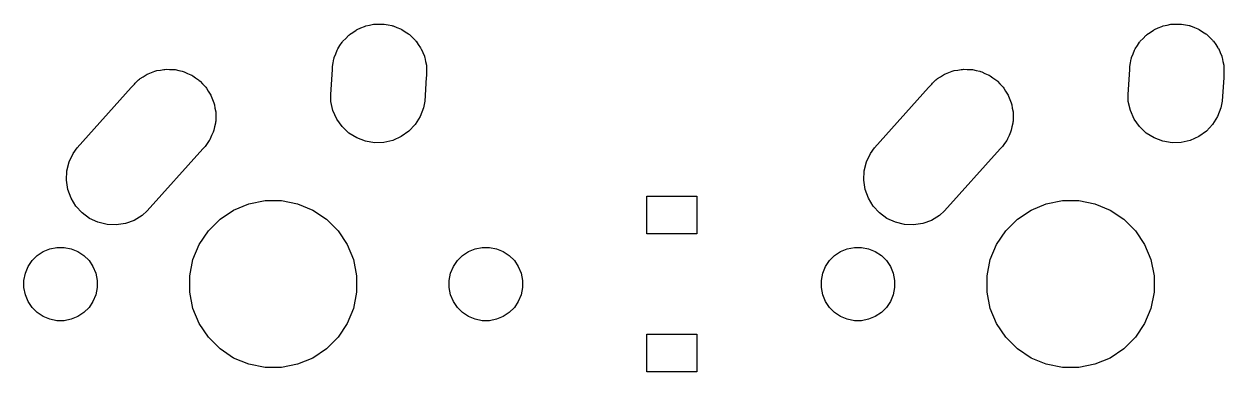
# Model space of a CAD drawing. Extents: x -26.1 to -7.5, y -7.6 to -2.3.
# Drawn here: x -19.702 to -18.573, y -2.615 to -2.288 of the extents above; entities that cross this region are included whole.
import ezdxf

# ---------------------------------------------------------------- set-up
doc = ezdxf.new("R2010")
doc.units = 0
doc.header["$MEASUREMENT"] = 0
doc.layers.add('BLACK', color=7, linetype='CONTINUOUS')

msp = doc.modelspace()

# ---------------------------------------------------------------- linework, layer by layer
at = {"layer": 'BLACK', "linetype": 'CONTINUOUS'}
for p, q in [((-19.385, -2.29183), (-19.3817, -2.29031)), ((-19.3817, -2.29031), (-19.381, -2.29016)), ((-19.381, -2.29016), (-19.3804, -2.28991)), ((-19.3804, -2.28991), (-19.3768, -2.28919)), ((-19.3768, -2.28919), (-19.3732, -2.28836)), ((-19.3732, -2.28836), (-19.3725, -2.28834)), ((-19.3725, -2.28834), (-19.3719, -2.28821)), ((-19.3719, -2.28821), (-19.3681, -2.28821)), ((-19.3681, -2.28821), (-19.3644, -2.2881)), ((-19.3644, -2.2881), (-19.3638, -2.28821)), ((-19.3638, -2.28821), (-19.3631, -2.28821)), ((-19.3631, -2.28821), (-19.3595, -2.28893)), ((-19.3595, -2.28893), (-19.3558, -2.28955)), ((-19.3558, -2.28955), (-19.3552, -2.28978)), ((-19.3552, -2.28978), (-19.3546, -2.28991)), ((-19.3546, -2.28991), (-19.3511, -2.29133)), ((-18.635, -2.29183), (-18.6317, -2.29031)), ((-18.6317, -2.29031), (-18.631, -2.29016)), ((-18.631, -2.29016), (-18.6304, -2.28991)), ((-18.6304, -2.28991), (-18.6268, -2.28919)), ((-18.6268, -2.28919), (-18.6232, -2.28836)), ((-18.6232, -2.28836), (-18.6225, -2.28834)), ((-18.6225, -2.28834), (-18.6219, -2.28821)), ((-18.6219, -2.28821), (-18.6181, -2.28821)), ((-18.6181, -2.28821), (-18.6144, -2.2881)), ((-18.6144, -2.2881), (-18.6138, -2.28821)), ((-18.6138, -2.28821), (-18.6131, -2.28821)), ((-18.6131, -2.28821), (-18.6095, -2.28893)), ((-18.6095, -2.28893), (-18.6058, -2.28955)), ((-18.6058, -2.28955), (-18.6052, -2.28978)), ((-18.6052, -2.28978), (-18.6046, -2.28991)), ((-18.6046, -2.28991), (-18.6011, -2.29133)), ((-19.4019, -2.30427), (-19.3993, -2.30164)), ((-19.3993, -2.30164), (-19.3967, -2.29894)), ((-19.3967, -2.29894), (-19.3962, -2.29856)), ((-19.3962, -2.29856), (-19.3957, -2.2981)), ((-19.3957, -2.2981), (-19.3926, -2.29603)), ((-19.3926, -2.29603), (-19.3896, -2.29388)), ((-19.3896, -2.29388), (-19.389, -2.29361)), ((-19.389, -2.29361), (-19.3885, -2.29325)), ((-19.3885, -2.29325), (-19.385, -2.29183)), ((-19.3511, -2.29133), (-19.3477, -2.29265)), ((-19.3477, -2.29265), (-19.3471, -2.293)), ((-19.3471, -2.293), (-19.3465, -2.29325)), ((-19.3465, -2.29325), (-19.3434, -2.29531)), ((-19.3434, -2.29531), (-19.3403, -2.29728)), ((-19.3403, -2.29728), (-19.3398, -2.29773)), ((-19.3398, -2.29773), (-19.3393, -2.2981)), ((-19.3393, -2.2981), (-19.3366, -2.30072)), ((-19.3366, -2.30072), (-19.3339, -2.30327)), ((-18.6519, -2.30427), (-18.6493, -2.30164)), ((-18.6493, -2.30164), (-18.6467, -2.29894)), ((-18.6467, -2.29894), (-18.6462, -2.29856)), ((-18.6462, -2.29856), (-18.6457, -2.2981)), ((-18.6457, -2.2981), (-18.6426, -2.29603)), ((-18.6426, -2.29603), (-18.6396, -2.29388)), ((-18.6396, -2.29388), (-18.639, -2.29361)), ((-18.639, -2.29361), (-18.6385, -2.29325)), ((-18.6385, -2.29325), (-18.635, -2.29183)), ((-18.6011, -2.29133), (-18.5977, -2.29265)), ((-18.5977, -2.29265), (-18.5971, -2.293)), ((-18.5971, -2.293), (-18.5965, -2.29325)), ((-18.5965, -2.29325), (-18.5934, -2.29531)), ((-18.5934, -2.29531), (-18.5903, -2.29728)), ((-18.5903, -2.29728), (-18.5898, -2.29773)), ((-18.5898, -2.29773), (-18.5893, -2.2981)), ((-18.5893, -2.2981), (-18.5866, -2.30072)), ((-18.5866, -2.30072), (-18.5839, -2.30327)), ((-19.4087, -2.31615), (-19.4073, -2.31268)), ((-19.4073, -2.31268), (-19.407, -2.31213)), ((-19.407, -2.31213), (-19.4068, -2.31152)), ((-19.4068, -2.31152), (-19.4047, -2.30843)), ((-19.4047, -2.30843), (-19.4027, -2.30529)), ((-19.4027, -2.30529), (-19.4023, -2.30481)), ((-19.4023, -2.30481), (-19.4019, -2.30427)), ((-19.3339, -2.30327), (-19.3336, -2.3038)), ((-19.3336, -2.3038), (-19.3331, -2.30427)), ((-19.3331, -2.30427), (-19.331, -2.30735)), ((-19.331, -2.30735), (-19.3289, -2.31038)), ((-19.3289, -2.31038), (-19.3286, -2.31098)), ((-19.3286, -2.31098), (-19.3282, -2.31152)), ((-19.3282, -2.31152), (-19.3268, -2.31495)), ((-18.6587, -2.31615), (-18.6573, -2.31268)), ((-18.6573, -2.31268), (-18.657, -2.31213)), ((-18.657, -2.31213), (-18.6568, -2.31152)), ((-18.6568, -2.31152), (-18.6547, -2.30843)), ((-18.6547, -2.30843), (-18.6527, -2.30529)), ((-18.6527, -2.30529), (-18.6523, -2.30481)), ((-18.6523, -2.30481), (-18.6519, -2.30427)), ((-18.5839, -2.30327), (-18.5836, -2.3038)), ((-18.5836, -2.3038), (-18.5831, -2.30427)), ((-18.5831, -2.30427), (-18.581, -2.30735)), ((-18.581, -2.30735), (-18.5789, -2.31038)), ((-18.5789, -2.31038), (-18.5786, -2.31098)), ((-18.5786, -2.31098), (-18.5782, -2.31152)), ((-18.5782, -2.31152), (-18.5768, -2.31495)), ((-19.4118, -2.32814), (-19.4111, -2.32449)), ((-19.4111, -2.32449), (-19.4104, -2.32083)), ((-19.4104, -2.32083), (-19.4102, -2.32022)), ((-19.4102, -2.32022), (-19.4101, -2.31958)), ((-19.4101, -2.31958), (-19.4087, -2.31615)), ((-19.3268, -2.31495), (-19.3253, -2.31834)), ((-19.3253, -2.31834), (-19.3252, -2.31898)), ((-19.3252, -2.31898), (-19.3249, -2.31958)), ((-19.3249, -2.31958), (-19.3242, -2.32322)), ((-19.3242, -2.32322), (-19.3234, -2.32684)), ((-18.6618, -2.32814), (-18.6611, -2.32449)), ((-18.6611, -2.32449), (-18.6604, -2.32083)), ((-18.6604, -2.32083), (-18.6602, -2.32022)), ((-18.6602, -2.32022), (-18.6601, -2.31958)), ((-18.6601, -2.31958), (-18.6587, -2.31615)), ((-18.5768, -2.31495), (-18.5753, -2.31834)), ((-18.5753, -2.31834), (-18.5752, -2.31898)), ((-18.5752, -2.31898), (-18.5749, -2.31958)), ((-18.5749, -2.31958), (-18.5742, -2.32322)), ((-18.5742, -2.32322), (-18.5734, -2.32684)), ((-19.5897, -2.33765), (-19.5869, -2.33577)), ((-19.5869, -2.33577), (-19.586, -2.33539)), ((-19.586, -2.33539), (-19.5852, -2.33488)), ((-19.5852, -2.33488), (-19.582, -2.33373)), ((-19.582, -2.33373), (-19.5788, -2.33243)), ((-19.5788, -2.33243), (-19.5779, -2.33224)), ((-19.5779, -2.33224), (-19.577, -2.3319)), ((-19.577, -2.3319), (-19.5736, -2.33139)), ((-19.5736, -2.33139), (-19.5703, -2.33073)), ((-19.5703, -2.33073), (-19.5693, -2.33073)), ((-19.5693, -2.33073), (-19.5683, -2.33058)), ((-19.5683, -2.33058), (-19.5649, -2.33073)), ((-19.5649, -2.33073), (-19.5616, -2.33073)), ((-19.5616, -2.33073), (-19.5606, -2.33092)), ((-19.5606, -2.33092), (-19.5596, -2.33096)), ((-19.5596, -2.33096), (-19.5563, -2.33177)), ((-19.5563, -2.33177), (-19.553, -2.33243)), ((-19.553, -2.33243), (-19.5521, -2.33281)), ((-19.5521, -2.33281), (-19.5511, -2.33304)), ((-19.5511, -2.33304), (-19.5481, -2.33447)), ((-19.5481, -2.33447), (-19.5449, -2.33577)), ((-19.5449, -2.33577), (-19.5441, -2.33632)), ((-19.5441, -2.33632), (-19.5432, -2.33673)), ((-19.4134, -2.35446), (-19.4118, -2.33098)), ((-19.4118, -2.33098), (-19.4118, -2.32814)), ((-19.3234, -2.32684), (-19.3233, -2.3275)), ((-19.3233, -2.3275), (-19.3232, -2.32814)), ((-19.3232, -2.32814), (-19.3232, -2.33185)), ((-19.3232, -2.33185), (-19.3232, -2.33338)), ((-19.3232, -2.33338), (-19.3232, -2.33403)), ((-19.3232, -2.33403), (-19.3232, -2.33686)), ((-18.8397, -2.33765), (-18.8369, -2.33577)), ((-18.8369, -2.33577), (-18.836, -2.33539)), ((-18.836, -2.33539), (-18.8352, -2.33488)), ((-18.8352, -2.33488), (-18.832, -2.33373)), ((-18.832, -2.33373), (-18.8288, -2.33243)), ((-18.8288, -2.33243), (-18.8279, -2.33224)), ((-18.8279, -2.33224), (-18.827, -2.3319)), ((-18.827, -2.3319), (-18.8236, -2.33139)), ((-18.8236, -2.33139), (-18.8203, -2.33073)), ((-18.8203, -2.33073), (-18.8193, -2.33073)), ((-18.8193, -2.33073), (-18.8183, -2.33058)), ((-18.8183, -2.33058), (-18.8149, -2.33073)), ((-18.8149, -2.33073), (-18.8116, -2.33073)), ((-18.8116, -2.33073), (-18.8106, -2.33092)), ((-18.8106, -2.33092), (-18.8096, -2.33096)), ((-18.8096, -2.33096), (-18.8063, -2.33177)), ((-18.8063, -2.33177), (-18.803, -2.33243)), ((-18.803, -2.33243), (-18.8021, -2.33281)), ((-18.8021, -2.33281), (-18.8011, -2.33304)), ((-18.8011, -2.33304), (-18.7981, -2.33447)), ((-18.7981, -2.33447), (-18.7949, -2.33577)), ((-18.7949, -2.33577), (-18.7941, -2.33632)), ((-18.7941, -2.33632), (-18.7932, -2.33673)), ((-18.6634, -2.35446), (-18.6618, -2.33098)), ((-18.6618, -2.33098), (-18.6618, -2.32814)), ((-18.5734, -2.32684), (-18.5733, -2.3275)), ((-18.5733, -2.3275), (-18.5732, -2.32814)), ((-18.5732, -2.32814), (-18.5732, -2.33185)), ((-18.5732, -2.33185), (-18.5732, -2.33338)), ((-18.5732, -2.33338), (-18.5732, -2.33403)), ((-18.5732, -2.33403), (-18.5732, -2.33686)), ((-19.601, -2.34779), (-19.6003, -2.34679)), ((-19.6003, -2.34679), (-19.5981, -2.34455)), ((-19.5981, -2.34455), (-19.5974, -2.34382)), ((-19.5974, -2.34382), (-19.5966, -2.34301)), ((-19.5966, -2.34301), (-19.5942, -2.34062)), ((-19.5942, -2.34062), (-19.5933, -2.34007)), ((-19.5933, -2.34007), (-19.5926, -2.33941)), ((-19.5926, -2.33941), (-19.5897, -2.33765)), ((-19.5432, -2.33673), (-19.5405, -2.33874)), ((-19.5405, -2.33874), (-19.5377, -2.34062)), ((-19.5377, -2.34062), (-19.537, -2.34131)), ((-19.537, -2.34131), (-19.5362, -2.34189)), ((-19.5362, -2.34189), (-19.5339, -2.34439)), ((-19.5339, -2.34439), (-19.5315, -2.34679)), ((-19.5315, -2.34679), (-19.531, -2.3476)), ((-19.531, -2.3476), (-19.5303, -2.34833)), ((-19.3235, -2.33837), (-19.325, -2.36055)), ((-19.3232, -2.33686), (-19.3235, -2.33837)), ((-18.851, -2.34779), (-18.8503, -2.34679)), ((-18.8503, -2.34679), (-18.8481, -2.34455)), ((-18.8481, -2.34455), (-18.8474, -2.34382)), ((-18.8474, -2.34382), (-18.8466, -2.34301)), ((-18.8466, -2.34301), (-18.8442, -2.34062)), ((-18.8442, -2.34062), (-18.8433, -2.34007)), ((-18.8433, -2.34007), (-18.8426, -2.33941)), ((-18.8426, -2.33941), (-18.8397, -2.33765)), ((-18.7932, -2.33673), (-18.7905, -2.33874)), ((-18.7905, -2.33874), (-18.7877, -2.34062)), ((-18.7877, -2.34062), (-18.787, -2.34131)), ((-18.787, -2.34131), (-18.7862, -2.34189)), ((-18.7862, -2.34189), (-18.7839, -2.34439)), ((-18.7839, -2.34439), (-18.7815, -2.34679)), ((-18.7815, -2.34679), (-18.781, -2.3476)), ((-18.781, -2.3476), (-18.7803, -2.34833)), ((-18.5735, -2.33837), (-18.575, -2.36055)), ((-18.5732, -2.33686), (-18.5735, -2.33837)), ((-19.6519, -2.40454), (-19.601, -2.34779)), ((-19.5303, -2.34833), (-19.5286, -2.35123)), ((-19.5286, -2.35123), (-19.5267, -2.35404)), ((-19.5267, -2.35404), (-19.5263, -2.35495)), ((-19.5263, -2.35495), (-19.5258, -2.35579)), ((-19.5258, -2.35579), (-19.5246, -2.35897)), ((-19.5246, -2.35897), (-19.5233, -2.3621)), ((-19.4132, -2.36099), (-19.4134, -2.35446)), ((-18.9019, -2.40454), (-18.851, -2.34779)), ((-18.7803, -2.34833), (-18.7786, -2.35123)), ((-18.7786, -2.35123), (-18.7767, -2.35404)), ((-18.7767, -2.35404), (-18.7763, -2.35495)), ((-18.7763, -2.35495), (-18.7758, -2.35579)), ((-18.7758, -2.35579), (-18.7746, -2.35897)), ((-18.7746, -2.35897), (-18.7733, -2.3621)), ((-18.6632, -2.36099), (-18.6634, -2.35446)), ((-19.5233, -2.3621), (-19.5231, -2.36306)), ((-19.5231, -2.36306), (-19.5228, -2.36399)), ((-19.5228, -2.36399), (-19.5223, -2.36734)), ((-19.5223, -2.36734), (-19.5216, -2.37066)), ((-19.4113, -2.3695), (-19.4132, -2.36099)), ((-19.4077, -2.37746), (-19.4113, -2.3695)), ((-19.3261, -2.367), (-19.3292, -2.37515)), ((-19.325, -2.36055), (-19.3261, -2.367)), ((-18.7733, -2.3621), (-18.7731, -2.36306)), ((-18.7731, -2.36306), (-18.7728, -2.36399)), ((-18.7728, -2.36399), (-18.7723, -2.36734)), ((-18.7723, -2.36734), (-18.7716, -2.37066)), ((-18.6613, -2.3695), (-18.6632, -2.36099)), ((-18.6577, -2.37746), (-18.6613, -2.3695)), ((-18.5761, -2.367), (-18.5792, -2.37515)), ((-18.575, -2.36055), (-18.5761, -2.367)), ((-19.5219, -2.38133), (-19.5227, -2.38462)), ((-19.5218, -2.38035), (-19.5219, -2.38133)), ((-19.5216, -2.37938), (-19.5218, -2.38035)), ((-19.5216, -2.37066), (-19.5216, -2.37164)), ((-19.5216, -2.37164), (-19.5215, -2.37261)), ((-19.5215, -2.37261), (-19.5216, -2.376)), ((-19.5216, -2.376), (-19.5216, -2.37938)), ((-19.4026, -2.38457), (-19.4077, -2.37746)), ((-19.3292, -2.37515), (-19.3339, -2.38255)), ((-18.7719, -2.38133), (-18.7727, -2.38462)), ((-18.7718, -2.38035), (-18.7719, -2.38133)), ((-18.7716, -2.37938), (-18.7718, -2.38035)), ((-18.7716, -2.37066), (-18.7716, -2.37164)), ((-18.7716, -2.37164), (-18.7715, -2.37261)), ((-18.7715, -2.37261), (-18.7716, -2.376)), ((-18.7716, -2.376), (-18.7716, -2.37938)), ((-18.6526, -2.38457), (-18.6577, -2.37746)), ((-18.5792, -2.37515), (-18.5839, -2.38255)), ((-19.5239, -2.3898), (-19.5254, -2.39287)), ((-19.5237, -2.38885), (-19.5239, -2.3898)), ((-19.5233, -2.38794), (-19.5237, -2.38885)), ((-19.5227, -2.38462), (-19.5233, -2.38794)), ((-19.3963, -2.39055), (-19.4026, -2.38457)), ((-19.3889, -2.39518), (-19.3963, -2.39055)), ((-19.3398, -2.3889), (-19.347, -2.39395)), ((-19.3339, -2.38255), (-19.3398, -2.3889)), ((-18.7739, -2.3898), (-18.7754, -2.39287)), ((-18.7737, -2.38885), (-18.7739, -2.3898)), ((-18.7733, -2.38794), (-18.7737, -2.38885)), ((-18.7727, -2.38462), (-18.7733, -2.38794)), ((-18.6463, -2.39055), (-18.6526, -2.38457)), ((-18.6389, -2.39518), (-18.6463, -2.39055)), ((-18.5898, -2.3889), (-18.597, -2.39395)), ((-18.5839, -2.38255), (-18.5898, -2.3889)), ((-19.5315, -2.40325), (-19.5338, -2.40549)), ((-19.5296, -2.40044), (-19.5315, -2.40325)), ((-19.5276, -2.39771), (-19.5296, -2.40044)), ((-19.5272, -2.39682), (-19.5276, -2.39771)), ((-19.5267, -2.396), (-19.5272, -2.39682)), ((-19.5254, -2.39287), (-19.5267, -2.396)), ((-19.3807, -2.39828), (-19.3889, -2.39518)), ((-19.3721, -2.39973), (-19.3807, -2.39828)), ((-19.3634, -2.39948), (-19.3721, -2.39973)), ((-19.3549, -2.39753), (-19.3634, -2.39948)), ((-19.347, -2.39395), (-19.3549, -2.39753)), ((-18.7815, -2.40325), (-18.7838, -2.40549)), ((-18.7796, -2.40044), (-18.7815, -2.40325)), ((-18.7776, -2.39771), (-18.7796, -2.40044)), ((-18.7772, -2.39682), (-18.7776, -2.39771)), ((-18.7767, -2.396), (-18.7772, -2.39682)), ((-18.7754, -2.39287), (-18.7767, -2.396)), ((-18.6307, -2.39828), (-18.6389, -2.39518)), ((-18.6221, -2.39973), (-18.6307, -2.39828)), ((-18.6134, -2.39948), (-18.6221, -2.39973)), ((-18.6049, -2.39753), (-18.6134, -2.39948)), ((-18.597, -2.39395), (-18.6049, -2.39753)), ((-19.6595, -2.41772), (-19.6558, -2.40981)), ((-19.6558, -2.40981), (-19.6519, -2.40454)), ((-19.5338, -2.40549), (-19.586, -2.4637)), ((-18.9095, -2.41772), (-18.9058, -2.40981)), ((-18.9058, -2.40981), (-18.9019, -2.40454)), ((-18.7838, -2.40549), (-18.836, -2.4637)), ((-19.6619, -2.43491), (-19.6616, -2.42619)), ((-19.6616, -2.42619), (-19.6595, -2.41772)), ((-18.9119, -2.43491), (-18.9116, -2.42619)), ((-18.9116, -2.42619), (-18.9095, -2.41772)), ((-19.6606, -2.44353), (-19.6619, -2.43491)), ((-18.9106, -2.44353), (-18.9119, -2.43491)), ((-19.6576, -2.45173), (-19.6606, -2.44353)), ((-18.9076, -2.45173), (-18.9106, -2.44353)), ((-19.6531, -2.45919), (-19.6576, -2.45173)), ((-19.6472, -2.46563), (-19.6531, -2.45919)), ((-19.5047, -2.46293), (-19.4904, -2.45702)), ((-19.4904, -2.45702), (-19.4752, -2.454)), ((-19.4752, -2.454), (-19.4598, -2.454)), ((-19.4598, -2.454), (-19.4446, -2.45702)), ((-19.4446, -2.45702), (-19.4303, -2.46293)), ((-19.1161, -2.48526), (-19.1161, -2.44982)), ((-19.1161, -2.44982), (-19.0689, -2.44982)), ((-19.0689, -2.44982), (-19.0689, -2.48526)), ((-18.9031, -2.45919), (-18.9076, -2.45173)), ((-18.8972, -2.46563), (-18.9031, -2.45919)), ((-18.7547, -2.46293), (-18.7404, -2.45702)), ((-18.7404, -2.45702), (-18.7252, -2.454)), ((-18.7252, -2.454), (-18.7098, -2.454)), ((-18.7098, -2.454), (-18.6946, -2.45702)), ((-18.6946, -2.45702), (-18.6803, -2.46293)), ((-19.6402, -2.47079), (-19.6472, -2.46563)), ((-19.6323, -2.47448), (-19.6402, -2.47079)), ((-19.5908, -2.46811), (-19.5983, -2.47264)), ((-19.586, -2.4637), (-19.5908, -2.46811)), ((-19.5285, -2.48246), (-19.5175, -2.47153)), ((-19.5175, -2.47153), (-19.5047, -2.46293)), ((-19.4303, -2.46293), (-19.4175, -2.47153)), ((-19.4175, -2.47153), (-19.4065, -2.48246)), ((-18.8902, -2.47079), (-18.8972, -2.46563)), ((-18.8823, -2.47448), (-18.8902, -2.47079)), ((-18.8408, -2.46811), (-18.8483, -2.47264)), ((-18.836, -2.4637), (-18.8408, -2.46811)), ((-18.7785, -2.48246), (-18.7675, -2.47153)), ((-18.7675, -2.47153), (-18.7547, -2.46293)), ((-18.6803, -2.46293), (-18.6675, -2.47153)), ((-18.6675, -2.47153), (-18.6565, -2.48246)), ((-19.6238, -2.47656), (-19.6323, -2.47448)), ((-19.6151, -2.47694), (-19.6238, -2.47656)), ((-19.6065, -2.47562), (-19.6151, -2.47694)), ((-19.5983, -2.47264), (-19.6065, -2.47562)), ((-19.5371, -2.49532), (-19.5285, -2.48246)), ((-19.4065, -2.48246), (-19.3979, -2.49532)), ((-18.8738, -2.47656), (-18.8823, -2.47448)), ((-18.8651, -2.47694), (-18.8738, -2.47656)), ((-18.8565, -2.47562), (-18.8651, -2.47694)), ((-18.8483, -2.47264), (-18.8565, -2.47562)), ((-18.7871, -2.49532), (-18.7785, -2.48246)), ((-18.6565, -2.48246), (-18.6479, -2.49532)), ((-19.0689, -2.48526), (-19.1161, -2.48526)), ((-19.6895, -2.50574), (-19.6838, -2.50197)), ((-19.6838, -2.50197), (-19.6775, -2.49938)), ((-19.6775, -2.49938), (-19.6709, -2.49805)), ((-19.6709, -2.49805), (-19.6641, -2.49805)), ((-19.6641, -2.49805), (-19.6575, -2.49938)), ((-19.6575, -2.49938), (-19.6512, -2.50197)), ((-19.6512, -2.50197), (-19.6455, -2.50574)), ((-19.543, -2.5096), (-19.5371, -2.49532)), ((-19.3979, -2.49532), (-19.392, -2.5096)), ((-19.2895, -2.50574), (-19.2838, -2.50197)), ((-19.2838, -2.50197), (-19.2775, -2.49938)), ((-19.2775, -2.49938), (-19.2709, -2.49805)), ((-19.2709, -2.49805), (-19.2641, -2.49805)), ((-19.2641, -2.49805), (-19.2575, -2.49938)), ((-19.2575, -2.49938), (-19.2512, -2.50197)), ((-19.2512, -2.50197), (-19.2455, -2.50574)), ((-18.9395, -2.50574), (-18.9338, -2.50197)), ((-18.9338, -2.50197), (-18.9275, -2.49938)), ((-18.9275, -2.49938), (-18.9209, -2.49805)), ((-18.9209, -2.49805), (-18.9141, -2.49805)), ((-18.9141, -2.49805), (-18.9075, -2.49938)), ((-18.9075, -2.49938), (-18.9012, -2.50197)), ((-18.9012, -2.50197), (-18.8955, -2.50574)), ((-18.793, -2.5096), (-18.7871, -2.49532)), ((-18.6479, -2.49532), (-18.642, -2.5096)), ((-19.7006, -2.52245), (-19.698, -2.51618)), ((-19.698, -2.51618), (-19.6943, -2.51054)), ((-19.6943, -2.51054), (-19.6895, -2.50574)), ((-19.6455, -2.50574), (-19.6407, -2.51054)), ((-19.6407, -2.51054), (-19.637, -2.51618)), ((-19.637, -2.51618), (-19.6344, -2.52245)), ((-19.546, -2.52477), (-19.543, -2.5096)), ((-19.392, -2.5096), (-19.389, -2.52477)), ((-19.3006, -2.52245), (-19.298, -2.51618)), ((-19.298, -2.51618), (-19.2943, -2.51054)), ((-19.2943, -2.51054), (-19.2895, -2.50574)), ((-19.2455, -2.50574), (-19.2407, -2.51054)), ((-19.2407, -2.51054), (-19.237, -2.51618)), ((-19.237, -2.51618), (-19.2344, -2.52245)), ((-18.9506, -2.52245), (-18.948, -2.51618)), ((-18.948, -2.51618), (-18.9443, -2.51054)), ((-18.9443, -2.51054), (-18.9395, -2.50574)), ((-18.8955, -2.50574), (-18.8907, -2.51054)), ((-18.8907, -2.51054), (-18.887, -2.51618)), ((-18.887, -2.51618), (-18.8844, -2.52245)), ((-18.796, -2.52477), (-18.793, -2.5096)), ((-18.642, -2.5096), (-18.639, -2.52477)), ((-19.7019, -2.52911), (-19.7006, -2.52245)), ((-19.6344, -2.52245), (-19.6331, -2.52911)), ((-19.546, -2.54023), (-19.546, -2.52477)), ((-19.389, -2.52477), (-19.389, -2.54023)), ((-19.3019, -2.52911), (-19.3006, -2.52245)), ((-19.2344, -2.52245), (-19.2331, -2.52911)), ((-18.9519, -2.52911), (-18.9506, -2.52245)), ((-18.8844, -2.52245), (-18.8831, -2.52911)), ((-18.796, -2.54023), (-18.796, -2.52477)), ((-18.639, -2.52477), (-18.639, -2.54023)), ((-19.7019, -2.53589), (-19.7019, -2.52911)), ((-19.7006, -2.54255), (-19.7019, -2.53589)), ((-19.6331, -2.53589), (-19.6344, -2.54255)), ((-19.6331, -2.52911), (-19.6331, -2.53589)), ((-19.3019, -2.53589), (-19.3019, -2.52911)), ((-19.3006, -2.54255), (-19.3019, -2.53589)), ((-19.2331, -2.53589), (-19.2344, -2.54255)), ((-19.2331, -2.52911), (-19.2331, -2.53589)), ((-18.9519, -2.53589), (-18.9519, -2.52911)), ((-18.9506, -2.54255), (-18.9519, -2.53589)), ((-18.8831, -2.53589), (-18.8844, -2.54255)), ((-18.8831, -2.52911), (-18.8831, -2.53589)), ((-19.698, -2.54882), (-19.7006, -2.54255)), ((-19.6943, -2.55446), (-19.698, -2.54882)), ((-19.637, -2.54882), (-19.6407, -2.55446)), ((-19.6344, -2.54255), (-19.637, -2.54882)), ((-19.543, -2.5554), (-19.546, -2.54023)), ((-19.389, -2.54023), (-19.392, -2.5554)), ((-19.298, -2.54882), (-19.3006, -2.54255)), ((-19.2943, -2.55446), (-19.298, -2.54882)), ((-19.237, -2.54882), (-19.2407, -2.55446)), ((-19.2344, -2.54255), (-19.237, -2.54882)), ((-18.948, -2.54882), (-18.9506, -2.54255)), ((-18.9443, -2.55446), (-18.948, -2.54882)), ((-18.887, -2.54882), (-18.8907, -2.55446)), ((-18.8844, -2.54255), (-18.887, -2.54882)), ((-18.793, -2.5554), (-18.796, -2.54023)), ((-18.639, -2.54023), (-18.642, -2.5554)), ((-19.6895, -2.55926), (-19.6943, -2.55446)), ((-19.6838, -2.56303), (-19.6895, -2.55926)), ((-19.6455, -2.55926), (-19.6512, -2.56303)), ((-19.6407, -2.55446), (-19.6455, -2.55926)), ((-19.5371, -2.56968), (-19.543, -2.5554)), ((-19.392, -2.5554), (-19.3979, -2.56968)), ((-19.2895, -2.55926), (-19.2943, -2.55446)), ((-19.2838, -2.56303), (-19.2895, -2.55926)), ((-19.2455, -2.55926), (-19.2512, -2.56303)), ((-19.2407, -2.55446), (-19.2455, -2.55926)), ((-18.9395, -2.55926), (-18.9443, -2.55446)), ((-18.9338, -2.56303), (-18.9395, -2.55926)), ((-18.8955, -2.55926), (-18.9012, -2.56303)), ((-18.8907, -2.55446), (-18.8955, -2.55926)), ((-18.7871, -2.56968), (-18.793, -2.5554)), ((-18.642, -2.5554), (-18.6479, -2.56968)), ((-19.6775, -2.56562), (-19.6838, -2.56303)), ((-19.6709, -2.56695), (-19.6775, -2.56562)), ((-19.6641, -2.56695), (-19.6709, -2.56695)), ((-19.6575, -2.56562), (-19.6641, -2.56695)), ((-19.6512, -2.56303), (-19.6575, -2.56562)), ((-19.5285, -2.58254), (-19.5371, -2.56968)), ((-19.3979, -2.56968), (-19.4065, -2.58254)), ((-19.2775, -2.56562), (-19.2838, -2.56303)), ((-19.2709, -2.56695), (-19.2775, -2.56562)), ((-19.2641, -2.56695), (-19.2709, -2.56695)), ((-19.2575, -2.56562), (-19.2641, -2.56695)), ((-19.2512, -2.56303), (-19.2575, -2.56562)), ((-18.9275, -2.56562), (-18.9338, -2.56303)), ((-18.9209, -2.56695), (-18.9275, -2.56562)), ((-18.9141, -2.56695), (-18.9209, -2.56695)), ((-18.9075, -2.56562), (-18.9141, -2.56695)), ((-18.9012, -2.56303), (-18.9075, -2.56562)), ((-18.7785, -2.58254), (-18.7871, -2.56968)), ((-18.6479, -2.56968), (-18.6565, -2.58254)), ((-19.5175, -2.59347), (-19.5285, -2.58254)), ((-19.4065, -2.58254), (-19.4175, -2.59347)), ((-19.1161, -2.61518), (-19.1161, -2.57974)), ((-19.1161, -2.57974), (-19.0689, -2.57974)), ((-19.0689, -2.57974), (-19.0689, -2.61518)), ((-18.7675, -2.59347), (-18.7785, -2.58254)), ((-18.6565, -2.58254), (-18.6675, -2.59347)), ((-19.5047, -2.60207), (-19.5175, -2.59347)), ((-19.4175, -2.59347), (-19.4303, -2.60207)), ((-18.7547, -2.60207), (-18.7675, -2.59347)), ((-18.6675, -2.59347), (-18.6803, -2.60207)), ((-19.4904, -2.60798), (-19.5047, -2.60207)), ((-19.4303, -2.60207), (-19.4446, -2.60798)), ((-18.7404, -2.60798), (-18.7547, -2.60207)), ((-18.6803, -2.60207), (-18.6946, -2.60798)), ((-19.4752, -2.611), (-19.4904, -2.60798)), ((-19.4598, -2.611), (-19.4752, -2.611)), ((-19.4446, -2.60798), (-19.4598, -2.611)), ((-19.0689, -2.61518), (-19.1161, -2.61518)), ((-18.7252, -2.611), (-18.7404, -2.60798)), ((-18.7098, -2.611), (-18.7252, -2.611)), ((-18.6946, -2.60798), (-18.7098, -2.611))]:
    msp.add_line(p, q, dxfattribs=at)

doc.saveas('drawing.dxf')
